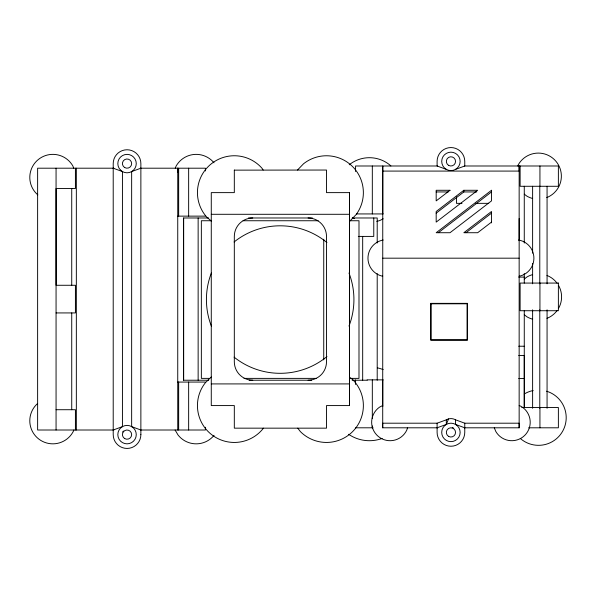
<?xml version="1.0" encoding="UTF-8"?>
<svg xmlns="http://www.w3.org/2000/svg" width="596" height="596" viewBox="0 0 596 596"><rect width="100%" height="100%" fill="white"/><g stroke="black" fill="none" stroke-linecap="round" stroke-linejoin="round"><path stroke-width="0.89" d="M177.742 172.356L177.742 168.199L177.742 430.007M208.645 380.226L183.613 380.226L183.613 217.98L208.645 217.98M198.14 380.226L198.14 217.98M437.524 427.801L382.714 427.801L382.714 423.197L437.106 423.197L446.322 419.822A9.216 9.216 0 0 1 455.545 419.822L464.761 423.197L519.153 423.197L519.153 427.801L464.388 427.801M464.761 423.197L464.761 432.413A13.827 13.827 0 0 1 450.934 446.24A13.827 13.827 0 0 1 437.106 432.413L437.106 423.197M437.106 427.801L446.322 424.427A9.216 9.216 0 0 1 460.149 432.413A9.216 9.216 0 0 1 446.322 440.399A9.216 9.216 0 0 1 446.322 424.427L446.322 419.822M455.545 419.822L455.545 424.427L464.761 427.801M519.153 240.665L519.153 218.538M234.317 170.039L234.317 192.627L211.275 192.627L211.275 405.578L234.317 405.578L234.317 428.159L326.504 428.159L326.504 405.578L349.554 405.578L349.554 192.627L326.504 192.627L326.504 170.039L234.317 170.143M407.515 427.801L406.83 429.999A18.439 18.439 0 0 1 378.289 436.443A18.439 18.439 0 0 1 379.458 407.21L382.714 405.496M73.897 430.007L73.74 430.513A23.043 23.043 0 0 1 39.053 439.252A23.043 23.043 0 0 1 37.585 403.514M175.261 168.199L176.073 166.157A23.043 23.043 0 0 1 214.001 162.805M446.322 424.427L448.55 418.899M517.79 165.993L518.364 164.615A23.043 23.043 0 0 1 555.792 161.106A23.043 23.043 0 0 1 546.741 197.589M263.417 428.159L263.253 428.435A36.877 36.877 0 0 1 211.461 434.514A36.877 36.877 0 0 1 205.382 382.721L211.275 376.992M297.486 170.039L303.573 163.751A36.877 36.877 0 0 1 356.132 214.582L349.442 221.496M463.837 190.28L436.183 211.498L436.183 222.107L477.664 190.28L463.837 190.28L463.837 191.942L436.183 213.159M438.395 232.678L491.499 191.942M466.02 232.701L491.499 213.159M491.499 222.107L477.664 232.723L463.837 232.723L491.499 211.498L491.499 222.889M524.271 279.055L527.02 276.946A23.043 23.043 0 0 1 532.578 274.637M524.271 394.053L524.718 393.71A27.654 27.654 0 0 1 533.144 390.544M383.228 218.814L380.01 220.438A32.266 32.266 0 0 1 376.769 221.377M140.872 168.199L131.649 171.573L131.649 426.632L140.872 430.007M455.545 169.368L464.761 165.993L464.761 161.389A13.827 13.827 0 0 0 450.934 147.562A13.827 13.827 0 0 0 437.106 161.389L437.106 165.993L446.322 169.368A9.216 9.216 0 0 0 460.149 161.389A9.216 9.216 0 0 0 446.322 153.403A9.216 9.216 0 0 0 446.322 169.368M113.21 430.007L122.433 426.632A9.216 9.216 0 0 1 136.261 434.611A9.216 9.216 0 0 1 122.433 442.597A9.216 9.216 0 0 1 122.433 426.632L122.433 171.573L113.21 168.199M519.153 276.134L520.233 275.993A18.439 18.439 0 0 0 518.669 240.024M437.524 165.993L355.566 165.993L355.566 171.529M464.433 165.993L558.377 165.993L558.377 186.28L520.122 186.28L520.122 165.993M113.799 168.199L37.623 168.199L37.623 430.007L113.821 430.007M140.529 168.199L205.397 168.199L205.397 170.963M382.714 171.082L519.153 171.082L519.153 165.993L519.153 427.801M436.183 191.942L448.17 191.942M463.837 191.942L476.748 191.942M461.997 203.348L456.462 203.348L456.462 196.889M475.824 203.348L488.727 203.348M356.356 213.934L383.228 213.934M211.275 214.292L349.554 214.292M177.742 216.132L205.397 216.132M248.39 217.98L312.431 217.98M352.243 217.98L377.208 217.98L377.208 243.012M211.558 220.744L201.351 220.744L201.351 378.378L209.703 378.378M243.079 220.744L318.19 220.744M349.718 220.744L358.993 220.744L358.993 378.378L350.649 378.378M358.3 236.411L373.767 236.411L373.767 217.98M382.714 258.18L519.153 258.18M518.706 277.095L524.271 277.095M56.061 312.93L75.416 312.93L75.416 285.275L56.061 285.275L56.061 188.478L75.416 188.478L75.416 168.199M518.706 346.231L524.271 346.231M518.706 355.454L524.271 355.454L524.271 407.522L524.271 310.725M244.01 378.378L316.334 378.378M518.706 378.497L524.271 378.497M367.091 379.868L383.228 379.868M249.121 380.226L311.701 380.226M352.176 380.226L367.278 380.226M177.742 382.066L205.397 382.066M211.275 383.913L349.554 383.913M521.783 407.522L558.377 407.522L558.377 427.801L528.607 427.801M56.061 409.72L75.416 409.72L75.416 430.007M355.566 427.801L373.103 427.801M140.529 430.007L205.397 430.007L205.397 427.235M382.714 276.134L381.634 275.993A18.439 18.439 0 0 1 383.198 240.024M519.153 405.541L520.993 406.308A18.439 18.439 0 0 1 524.815 435.311A18.439 18.439 0 0 1 495.812 431.489L494.285 427.801M524.271 194.154L526.797 196.091A23.043 23.043 0 0 0 532.355 198.401M524.271 314.748L527.028 316.863A23.043 23.043 0 0 0 532.586 319.165M349.532 377.164L352.579 379.503A36.877 36.877 0 0 1 352.579 431.646A36.877 36.877 0 0 1 300.429 431.646L297.754 428.159M211.275 221.034L206.663 217.019A36.877 36.877 0 0 1 209.926 164.973A36.877 36.877 0 0 1 261.972 168.228L263.186 170.039M390.887 165.993L390.484 165.539A32.266 32.266 0 0 0 349.234 164.779M175.09 430.007L178.018 434.976A23.043 23.043 0 0 0 214.061 435.333M73.762 168.199L72.809 165.889A23.043 23.043 0 0 0 38.144 159.668A23.043 23.043 0 0 0 37.809 194.877M547.068 186.28L547.068 283.815M547.068 309.831L547.068 408.297M539.939 165.993L539.939 186.28M539.939 283.07L539.939 310.725M539.939 407.522L539.939 427.801M539.782 186.28L539.782 283.815M539.782 309.831L539.782 408.297M532.615 186.28L532.615 253.158M532.615 263.38L532.615 283.815M532.615 309.831L532.615 408.297M524.271 186.28L524.271 243.064M524.271 273.512L524.271 283.07M382.766 213.934L382.766 165.993L382.714 427.801M382.766 379.868L382.766 406.599M377.208 273.601L377.208 380.226M372.321 165.993L372.321 213.934M372.321 379.868L372.321 418.586M372.321 425.961L372.321 427.801M362.681 236.411L362.681 380.226M355.566 379.868L355.566 384.48M349.554 192.627L349.554 405.578M323.74 239.242L323.74 359.887M188.649 168.199L188.649 216.132M188.649 382.066L188.649 430.007M183.613 217.98L183.613 380.226M178.666 168.199L178.666 216.132M178.666 382.066L178.666 430.007M76.34 168.199L76.34 430.007M71.729 188.478L71.729 285.275M71.729 312.93L71.729 409.72M56.061 168.199L56.061 430.007M452.245 427.518A5.073 5.073 0 0 1 453.467 428.025M546.569 391.2A27.654 27.654 0 0 1 562.721 431.102A27.654 27.654 0 0 1 520.301 438.455M558.504 285.372A23.043 23.043 0 0 1 558.504 308.423M557.089 310.583A23.043 23.043 0 0 1 546.964 318.353M546.957 275.441A23.043 23.043 0 0 1 557.089 283.212M354.605 218.635A32.266 32.266 0 0 1 352.4 217.391M382.185 438.425A36.877 36.877 0 0 1 348.623 434.298M377.342 367.829A36.877 36.877 0 0 1 383.213 369.647M122.649 432.078A5.073 5.073 0 0 1 123.454 431.027M348.98 273.02A73.748 73.748 0 0 1 348.98 326.101M326.958 356.572A73.748 73.748 0 0 1 234.086 357.138M211.364 326.101A73.748 73.748 0 0 1 211.364 273.02M234.086 241.983A73.748 73.748 0 0 1 326.958 242.55M252.756 380.226A18.439 18.439 0 0 1 234.317 361.787L234.317 236.411A18.439 18.439 0 0 1 252.756 217.98M308.065 217.98A18.439 18.439 0 0 1 326.504 236.411L326.504 361.787A18.439 18.439 0 0 1 308.065 380.226M430.655 303.357L430.655 340.227L467.525 340.227L467.525 303.357L430.655 303.357M431.117 303.811L431.117 339.765L467.063 339.765L467.063 303.796L431.117 303.811M450.01 190.28L436.183 200.889L436.183 190.28L450.01 190.28M491.499 190.28L436.183 232.723L450.01 232.723L491.499 200.889L491.499 190.28M558.377 283.07L520.122 283.07L520.122 310.725L558.377 310.725L558.377 283.07M140.872 434.611L140.872 163.587A13.827 13.827 0 0 0 127.045 149.76A13.827 13.827 0 0 0 113.21 163.587L113.21 434.611A13.827 13.827 0 0 0 127.045 448.438A13.827 13.827 0 0 0 140.872 434.611M448.632 165.375A4.612 4.612 0 0 0 455.545 161.389A4.612 4.612 0 0 0 448.632 157.396A4.612 4.612 0 0 0 448.632 165.375M448.632 436.406A4.612 4.612 0 0 0 455.545 432.413A4.612 4.612 0 0 0 448.632 428.42A4.612 4.612 0 0 0 448.632 436.406M124.735 167.58A4.612 4.612 0 0 0 131.649 163.587A4.612 4.612 0 0 0 124.735 159.594A4.612 4.612 0 0 0 124.735 167.58M124.735 438.604A4.612 4.612 0 0 0 131.649 434.611A4.612 4.612 0 0 0 124.735 430.625A4.612 4.612 0 0 0 124.735 438.604M120.526 170.106A9.216 9.216 0 0 0 135.948 165.971A9.216 9.216 0 0 0 124.653 154.684A9.216 9.216 0 0 0 120.526 170.106"/></g></svg>
